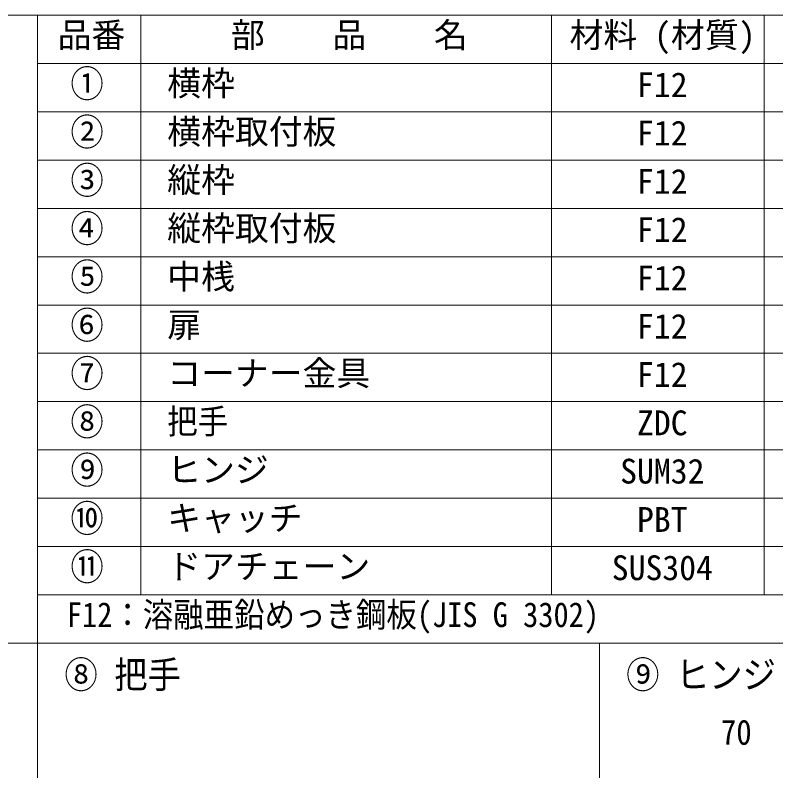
# Model space of a CAD drawing. Units: millimetres at full size, sheet at 1:20. Extents: x -4100 to 3700, y -3386 to 2063.
# Drawn here: x 1685 to 3022, y 734 to 2063 of the extents above; entities that cross this region are included whole.
import ezdxf
from ezdxf.enums import TextEntityAlignment as Align

# ---------------------------------------------------------------- set-up
doc = ezdxf.new("R2010")
doc.units = ezdxf.units.MM
doc.header["$LTSCALE"] = 20
for name, color, linetype, lineweight in [('0-1', 7, 'Continuous', 9), ('0-2', 7, 'Continuous', 9), ('0-5', 7, 'Continuous', 9)]:
    doc.layers.add(name, color=color, linetype=linetype, lineweight=lineweight)
doc.styles.add('ＭＳ ゴシック', font='')
doc.styles.get('ＭＳ ゴシック').set_extended_font_data('MS Gothic')

msp = doc.modelspace()

# ---------------------------------------------------------------- linework, layer by layer
at = {"layer": '0-1', "color": 5}
msp.add_lwpolyline([(3700.24, 2063.48), (3700.24, -3386.39), (-4099.57, -3386.39), (-4099.57, 2063.48)], close=True, dxfattribs=at)
at = {"layer": '0-2', "color": 1}
for p, q in [((3700.24, 2063.48), (1724.24, 2063.48)), ((1724.24, 2063.48), (1724.24, 958.48)), ((1905.74, 2063.48), (1905.74, 1043.48)), ((2628.24, 2063.48), (2628.24, 1043.48)), ((3001.83, 2063.48), (3001.83, 1043.48)), ((3700.24, 1978.48), (1724.24, 1978.48)), ((3700.24, 1893.48), (1724.24, 1893.48)), ((3700.24, 1808.48), (1724.24, 1808.48)), ((3700.24, 1723.48), (1724.24, 1723.48)), ((3700.24, 1638.48), (1724.24, 1638.48)), ((3700.24, 1553.48), (1724.24, 1553.48)), ((3700.24, 1468.48), (1724.24, 1468.48)), ((3700.24, 1383.48), (1724.24, 1383.48)), ((3700.24, 1298.48), (1724.24, 1298.48)), ((3700.24, 1213.48), (1724.24, 1213.48)), ((3700.24, 1128.48), (1724.24, 1128.48)), ((3700.24, 1043.48), (1724.24, 1043.48)), ((3700.24, 1043.48), (1724.24, 1043.48)), ((736.24, 958.48), (3700.24, 958.48)), ((3700.24, 958.48), (1724.24, 958.48)), ((1724.24, -2866.52), (1724.24, 958.48)), ((2712.24, -2866.52), (2712.24, 958.48))]:
    msp.add_line(p, q, dxfattribs=at)
at = {"layer": '0-5', "color": 1}
for p, q in [((3700.24, 2063.48), (1724.24, 2063.48)), ((1724.24, 2063.48), (1724.24, 958.48)), ((1905.74, 2063.48), (1905.74, 1043.48)), ((2628.24, 2063.48), (2628.24, 1043.48)), ((3001.83, 2063.48), (3001.83, 1043.48)), ((3700.24, 1978.48), (1724.24, 1978.48)), ((3700.24, 1893.48), (1724.24, 1893.48)), ((3700.24, 1808.48), (1724.24, 1808.48)), ((3700.24, 1723.48), (1724.24, 1723.48)), ((3700.24, 1638.48), (1724.24, 1638.48)), ((3700.24, 1553.48), (1724.24, 1553.48)), ((3700.24, 1468.48), (1724.24, 1468.48)), ((3700.24, 1383.48), (1724.24, 1383.48)), ((3700.24, 1298.48), (1724.24, 1298.48)), ((3700.24, 1213.48), (1724.24, 1213.48)), ((3700.24, 1128.48), (1724.24, 1128.48)), ((3700.24, 1043.48), (1724.24, 1043.48)), ((3700.24, 1043.48), (1724.24, 1043.48)), ((736.24, 958.48), (3700.24, 958.48)), ((3700.24, 958.48), (1724.24, 958.48)), ((1724.24, -2866.52), (1724.24, 958.48)), ((2712.24, -2866.52), (2712.24, 958.48))]:
    msp.add_line(p, q, dxfattribs=at)

# ---------------------------------------------------------------- texts
at = {"layer": '0-2', "style": 'ＭＳ ゴシック'}
for s, p in [('品番', (1759.35, 1993.69)), ('部\u3000\u3000品\u3000\u3000名', (2064.16, 1993.69)), ('材料 (材質)', (2659.83, 1993.69)), ('横枠', (1952.2, 1908.69)), ('F12', (2778.27, 1906.23)), ('横枠取付板', (1952.2, 1823.69)), ('F12', (2778.27, 1821.23)), ('縦枠', (1952.2, 1738.69)), ('F12', (2778.27, 1736.23)), ('縦枠取付板', (1952.2, 1653.69)), ('F12', (2778.27, 1651.23)), ('中桟', (1952.2, 1568.69)), ('F12', (2778.27, 1566.23)), ('扉', (1952.2, 1483.69)), ('F12', (2778.27, 1481.23)), ('コーナー金具', (1952.2, 1398.69)), ('F12', (2778.27, 1396.23)), ('ZDC', (2778.27, 1311.23)), ('ヒンジ', (1952.2, 1228.69)), ('SUM32', (2748.7, 1226.23)), ('キャッチ', (1952.2, 1143.69)), ('PBT', (2778.27, 1141.23)), ('ドアチェーン', (1952.2, 1058.69)), ('SUS304', (2733.92, 1056.23))]:
    msp.add_text(s, height=43.62, dxfattribs=at).set_placement(p, align=Align.BOTTOM_LEFT)
at = {"layer": '0-2', "style": 'ＭＳ ゴシック', "width": 0.9}
for s, height, p in [('①', 47.65, (1781.95, 1904.87)), ('②', 47.65, (1781.95, 1819.87)), ('③', 47.65, (1781.95, 1734.87)), ('④', 47.65, (1781.95, 1649.87)), ('⑤', 47.65, (1781.95, 1564.87)), ('⑥', 47.65, (1781.95, 1479.87)), ('⑦', 47.65, (1781.95, 1394.87)), ('⑧', 47.65, (1781.95, 1309.87)), ('把手', 43.62, (1952.2, 1313.69)), ('⑨', 47.65, (1781.95, 1224.87)), ('⑩', 47.65, (1781.95, 1139.87)), ('⑪', 47.65, (1781.95, 1054.87)), ('F12：溶融亜鉛めっき鋼板(JIS G 3302)', 43.62, (1775.55, 973.69)), ('⑧ 把手', 47.65, (1771.37, 864.86)), ('⑨ ヒンジ', 47.65, (2759.37, 864.86)), ('70', 44.21, (2925.94, 766.36)), ('70', 44.21, (2925.94, 766.36))]:
    msp.add_text(s, height=height, dxfattribs=at).set_placement(p, align=Align.BOTTOM_LEFT)
at = {"layer": '0-5', "style": 'ＭＳ ゴシック'}
for s, p in [('品番', (1759.35, 1993.69)), ('部\u3000\u3000品\u3000\u3000名', (2064.16, 1993.69)), ('材料 (材質)', (2659.83, 1993.69)), ('横枠', (1952.2, 1908.69)), ('F12', (2778.27, 1906.23)), ('横枠取付板', (1952.2, 1823.69)), ('F12', (2778.27, 1821.23)), ('縦枠', (1952.2, 1738.69)), ('F12', (2778.27, 1736.23)), ('縦枠取付板', (1952.2, 1653.69)), ('F12', (2778.27, 1651.23)), ('中桟', (1952.2, 1568.69)), ('F12', (2778.27, 1566.23)), ('扉', (1952.2, 1483.69)), ('F12', (2778.27, 1481.23)), ('コーナー金具', (1952.2, 1398.69)), ('F12', (2778.27, 1396.23)), ('ZDC', (2778.27, 1311.23)), ('ヒンジ', (1952.2, 1228.69)), ('SUM32', (2748.7, 1226.23)), ('キャッチ', (1952.2, 1143.69)), ('PBT', (2778.27, 1141.23)), ('ドアチェーン', (1952.2, 1058.69)), ('SUS304', (2733.92, 1056.23))]:
    msp.add_text(s, height=43.62, dxfattribs=at).set_placement(p, align=Align.BOTTOM_LEFT)
at = {"layer": '0-5', "style": 'ＭＳ ゴシック', "width": 0.9}
for s, height, p in [('①', 47.65, (1781.95, 1904.87)), ('②', 47.65, (1781.95, 1819.87)), ('③', 47.65, (1781.95, 1734.87)), ('④', 47.65, (1781.95, 1649.87)), ('⑤', 47.65, (1781.95, 1564.87)), ('⑥', 47.65, (1781.95, 1479.87)), ('⑦', 47.65, (1781.95, 1394.87)), ('⑧', 47.65, (1781.95, 1309.87)), ('把手', 43.62, (1952.2, 1313.69)), ('⑨', 47.65, (1781.95, 1224.87)), ('⑩', 47.65, (1781.95, 1139.87)), ('⑪', 47.65, (1781.95, 1054.87)), ('F12：溶融亜鉛めっき鋼板(JIS G 3302)', 43.62, (1775.55, 973.69)), ('⑧ 把手', 47.65, (1771.37, 864.86)), ('⑨ ヒンジ', 47.65, (2759.37, 864.86))]:
    msp.add_text(s, height=height, dxfattribs=at).set_placement(p, align=Align.BOTTOM_LEFT)

doc.saveas('drawing.dxf')
